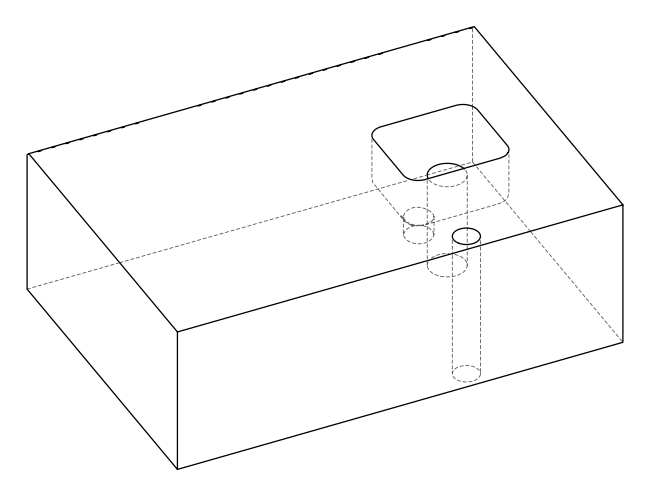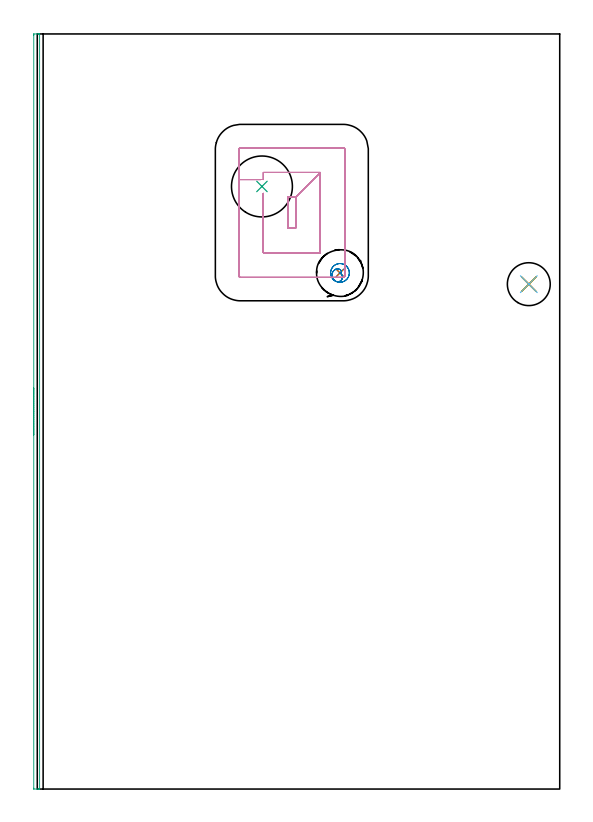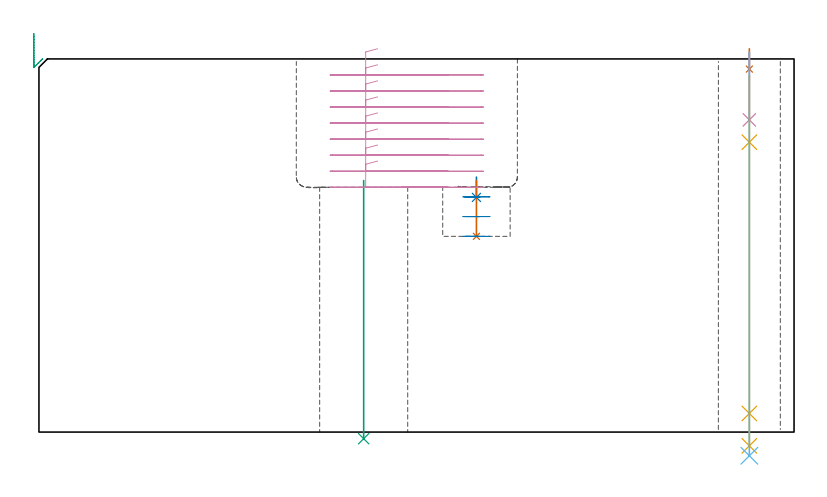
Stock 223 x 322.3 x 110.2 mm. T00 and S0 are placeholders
(PLAN: 10 operations, 8 tool changes, 12 min)
(1 SPOT_DRILL | STEP1HOLE_1 | NXT0321_9005460120000 | 0.05 min | 183 mm3)
(2 SPOT_DRILL_1 | STEP1POCKET | NXT0321_9005460120000 | 0.06 min | 4460 mm3)
(3 INDEXABLE_INSERT_DRILL_THROUGH_HOLE_FROM_SOLID | STEP1HOLE | NXT0302_023 | 0.31 min | 58473 mm3)
(4 DRILL_BLIND_HOLE_INTO_CENTER | STEP1HOLE_1 | NXT0301_128 | 0.08 min | 1726 mm3)
(5 GUN_DRILL_THROUGH_HOLE | STEP1HOLE_1 | UGT0307_008 | 0.56 min | 8834 mm3)
(6 DRILL_TO_ENLARGE_THROUGH_HOLE | STEP1HOLE_1 | UGT0301_252 | 0.48 min | 18210 mm3)
(7 DRILL_BLIND_HOLE_INTO_CENTER_1 | STEP1POCKET | NXT0301_128 | 0.08 min | 1332 mm3)
(8 MILL_ROUGH_BLIND_HOLE_CONTOUR | STEP1POCKET | UGT0201_129 | Spiral | 0.51 min | 5404 mm3)
(9 AREA_MILL | FG_CHAMFER_SURFACE | UGT0205_001 | 2.73 min | 1006 mm3)
(10 MILL_RECTANGULAR_POCKET | POCKET_RECTANGULAR_STRAIGHT | UGT0201_095 | Follow Part, ap 5, ae 75% | 7.16 min | 155258 mm3)
(TOOL NXT0321_9005460120000 | NC Spot Drill, 142deg, 12mm, Carbide, Uncoated | D12 PA142 FL30 Z2)
(TOOL NXT0302_023 | Index. Insert Drill 26mm [880-D2600L32-05] | D26 PA176 FL130 Z2)
(TOOL NXT0301_128 | Carbide Drill 12mm [861.1-1200-036A1-GP GC34] | D12 PA150 FL37.4 Z2)
(TOOL UGT0307_008 | Gun Drill 11 mm | D11 PA130 FL24 Z1)
(TOOL UGT0301_252 | Twist Drill 18.3 mm | D18.3 PA118 FL135 Z2)
(TOOL UGT0201_129 | Carbide End Mill 11.9 | D11.9 FL15 Z4)
(TOOL UGT0205_001 | Chamfer Mill 20 x 3 x 45 deg. | D20 FL50 Z2)
(TOOL UGT0201_095 | End mill 20 mm | D20 R3 FL38 Z4)
(OP 1 SPOT_DRILL)
G17 G21 G94 G90
T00 M6
G54
G17 G0 G90 X209.8 Y215.5 S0 M3
G43 Z120.2 H0
G94 G81 G98 Z107.2 F250. R113.2
G80
M5
M2
(OP 2 SPOT_DRILL_1)
G17 G21 G94 G90
T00 M6
G54
G17 G0 G90 X129.2 Y220.3 S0 M3
G43 Z120.2 H0
G94 G81 G98 Z69.3 F250. R75.3
G80
M5
M2
(OP 3 INDEXABLE_INSERT_DRILL_THROUGH_HOLE_FROM_SOLID)
G17 G21 G94 G90
T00 M6
G54
G17 G0 G90 X95.9 Y257.2 S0 M3
G43 Z120.2 H1
G94 G81 G98 Z-1.954 F250. R74.3
G80
M5
M2
(OP 4 DRILL_BLIND_HOLE_INTO_CENTER)
G17 G21 G94 G90
T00 M6
G54
G17 G0 G90 X209.8 Y215.5 S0 M3
G43 Z120.2 H1
G94 G81 G98 Z92.2 F250. R112.2
G80
M5
M2
(OP 5 GUN_DRILL_THROUGH_HOLE)
G17 G21 G94 G90
T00 M6
G54
G17 G0 G90 X209.8 Y215.5 M8
G43 Z120.2 H0
Z105.34
S716 M3
G94 G1 Z85.609 F125. M26
G4 X.084
Z5.5 F250.
G4 X.084
Z-4.065 F125.
G4 X.084
M5
M9
G0 Z105.34
Z120.2
M2
(OP 6 DRILL_TO_ENLARGE_THROUGH_HOLE)
G17 G21 G94 G90
T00 M6
G54
G17 G0 G90 X209.8 Y215.5 S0 M3
G43 Z120.2 H0
G94 G73 G98 Z-6.998 F250. Q16.743 R112.2
G80
M5
M2
(OP 7 DRILL_BLIND_HOLE_INTO_CENTER_1)
G17 G21 G94 G90
T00 M6
G54
G17 G0 G90 X129.2 Y220.3 S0 M3
G43 Z120.2 H1
G94 G81 G98 Z57.8 F250. R74.3
G80
M5
M2
(OP 8 MILL_ROUGH_BLIND_HOLE_CONTOUR)
G17 G21 G94 G90
T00 M6
G54
G17 G0 G90 X129.2 Y220.3 S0 M3
G43 Z120.2 H0
Z69.467
G94 G3 X129.727 Y221.232 R0.615 F250.
X128.17 Y222.014 R1.629
X125.816 Y219.8 R2.649
X127.323 Y216.768 R2.909
X132.732 Y218.423 R4.
X127.323 Y216.768 R-4.
X130.028 Y217.595 R2.
X129.2 Y220.3 R2.
G0 Z63.633
G3 X129.727 Y221.232 R0.615
X128.17 Y222.014 R1.629
X125.816 Y219.8 R2.649
X127.323 Y216.768 R2.909
X132.732 Y218.423 R4.
X127.323 Y216.768 R-4.
X130.028 Y217.595 R2.
X129.2 Y220.3 R2.
G0 Z57.8
G3 X129.727 Y221.232 R0.615
X128.17 Y222.014 R1.629
X125.816 Y219.8 R2.649
X127.323 Y216.768 R2.909
X132.732 Y218.423 R4.
X127.323 Y216.768 R-4.
X130.028 Y217.595 R2.
X129.2 Y220.3 R2.
G0 Z120.2
M5
M2
(OP 9 AREA_MILL)
G17 G21 G94 G90
T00 M6
G54
G17 G0 G90 X-1.5 Y151.15 S1061 M3
G43 Z120.2 H0
Z117.7
G94 G1 Y151.188 Z116.828 F250.
Y151.302 Z115.964
Y151.491 Z115.112
Y151.753 Z114.28
Y152.087 Z113.474
Y152.49 Z112.7
Y152.958 Z111.964
Y153.49 Z111.272
Y154.079 Z110.629
Y154.722 Z110.04
Y155.414 Z109.508
Y156.15 Z109.04
Y156.924 Z108.637
Y157.73 Z108.303
Y158.562 Z108.041
Y159.414 Z107.852
Y160.278 Z107.738
Y161.15 Z107.7
Y321.669
X-1.498 Y321.926 Z107.702
X-1.491 Y322.297 Z107.705
X-1.485 Y322.3 Z107.712
X-0.25 Z108.945
X0.469 Z109.669
X0.693 Z109.892
X0.848 Y322.298 Z110.04
X0.997 Y322.29 Z110.189
X1. Y322.116 Z110.2
Y0.184
X0.997 Y0.01 Z110.188
X0.848 Y0.002 Z110.04
X0.693 Y0. Z109.892
X0.469 Z109.669
X-0.25 Z108.945
X-1.485 Z107.712
X-1.491 Y0.003 Z107.706
X-1.5 Y0.375 Z107.7
Y161.15
Y162.022 Z107.738
Y162.886 Z107.852
Y163.738 Z108.041
Y164.57 Z108.303
Y165.376 Z108.637
Y166.15 Z109.04
Y166.886 Z109.508
Y167.578 Z110.04
Y168.221 Z110.629
Y168.81 Z111.272
Y169.342 Z111.964
Y169.81 Z112.7
Y170.213 Z113.474
Y170.547 Z114.28
Y170.809 Z115.112
Y170.998 Z115.964
Y171.112 Z116.828
Y171.15 Z117.7
G0 Z120.2
M5
M2
(OP 10 MILL_RECTANGULAR_POCKET)
G17 G21 G94 G90
T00 M6
G54
G17 G0 G90 X100.012 Y228.9 S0 M3
G43 Z120.2 H0
Z113.2
G94 G1 X96.5 Z112.259 F250.
Y254.264 Z105.462
Y228.9 F500.
X120.8
Y263.2
X110.3 Y252.7
X107.
Y239.4
X110.3
Y252.7
X120.8 Y263.2
X96.5
Y260.135
G3 X95.309 Y260.135 R3.005
G1 X86.
Y219.1
G3 X86.7 Y218.4 R0.7
G1 X130.6
G3 X131.3 Y219.1 R0.7
G1 Y273.
G3 X130.6 Y273.7 R0.7
G1 X86.7
G3 X86. Y273. R0.7
G1 Y260.135
Y259.135
G0 X100.012 Y228.9 Z108.462
G1 X96.5 Z107.521 F250.
Y254.264 Z100.725
Y228.9 F500.
X120.8
Y263.2
X110.3 Y252.7
X107.
Y239.4
X110.3
Y252.7
X120.8 Y263.2
X96.5
Y260.135
G3 X95.309 Y260.135 R3.005
G1 X86.
Y219.1
G3 X86.7 Y218.4 R0.7
G1 X130.6
G3 X131.3 Y219.1 R0.7
G1 Y273.
G3 X130.6 Y273.7 R0.7
G1 X86.7
G3 X86. Y273. R0.7
G1 Y260.135
Y259.135
G0 X100.012 Y228.9 Z103.725
G1 X96.5 Z102.784 F250.
Y254.264 Z95.987
Y228.9 F500.
X120.8
Y263.2
X110.3 Y252.7
X107.
Y239.4
X110.3
Y252.7
X120.8 Y263.2
X96.5
Y260.135
G3 X95.309 Y260.135 R3.005
G1 X86.
Y219.1
G3 X86.7 Y218.4 R0.7
G1 X130.6
G3 X131.3 Y219.1 R0.7
G1 Y273.
G3 X130.6 Y273.7 R0.7
G1 X86.7
G3 X86. Y273. R0.7
G1 Y260.135
Y259.135
G0 X100.012 Y228.9 Z98.987
G1 X96.5 Z98.046 F250.
Y254.264 Z91.25
Y228.9 F500.
X120.8
Y263.2
X110.3 Y252.7
X107.
Y239.4
X110.3
Y252.7
X120.8 Y263.2
X96.5
Y260.135
G3 X95.309 Y260.135 R3.005
G1 X86.
Y219.1
G3 X86.7 Y218.4 R0.7
G1 X130.6
G3 X131.3 Y219.1 R0.7
G1 Y273.
G3 X130.6 Y273.7 R0.7
G1 X86.7
G3 X86. Y273. R0.7
G1 Y260.135
Y259.135
G0 X100.012 Y228.9 Z94.25
G1 X96.5 Z93.309 F250.
Y254.264 Z86.512
Y228.9 F500.
X120.8
Y263.2
X110.3 Y252.7
X107.
Y239.4
X110.3
Y252.7
X120.8 Y263.2
X96.5
Y260.135
G3 X95.309 Y260.135 R3.005
G1 X86.
Y219.1
G3 X86.7 Y218.4 R0.7
G1 X130.6
G3 X131.3 Y219.1 R0.7
G1 Y273.
G3 X130.6 Y273.7 R0.7
G1 X86.7
G3 X86. Y273. R0.7
G1 Y260.135
Y259.135
G0 X100.012 Y228.9 Z89.512
G1 X96.5 Z88.571 F250.
Y254.264 Z81.775
Y228.9 F500.
X120.8
Y263.2
X110.3 Y252.7
X107.
Y239.4
X110.3
Y252.7
X120.8 Y263.2
X96.5
Y260.135
G3 X95.309 Y260.135 R3.005
G1 X86.
Y219.1
G3 X86.7 Y218.4 R0.7
G1 X130.6
G3 X131.3 Y219.1 R0.7
G1 Y273.
G3 X130.6 Y273.7 R0.7
G1 X86.7
G3 X86. Y273. R0.7
G1 Y260.135
Y259.135
G0 X100.012 Y228.9 Z84.775
G1 X96.5 Z83.834 F250.
Y254.264 Z77.037
Y228.9 F500.
X120.8
Y263.2
X110.3 Y252.7
X107.
Y239.4
X110.3
Y252.7
X120.8 Y263.2
X96.5
Y260.135
G3 X95.309 Y260.135 R3.005
G1 X86.
Y219.1
G3 X86.7 Y218.4 R0.7
G1 X130.6
G3 X131.3 Y219.1 R0.7
G1 Y273.
G3 X130.6 Y273.7 R0.7
G1 X86.7
G3 X86. Y273. R0.7
G1 Y260.135
Y259.135
G0 X100.012 Y228.9 Z80.037
G1 X96.5 Z79.096 F250.
Y254.265 Z72.3
Y228.9 F500.
X120.8
Y263.2
X110.3 Y252.7
X107.
Y239.4
X110.3
Y252.7
X120.8 Y263.2
X96.5
Y260.135
G3 X95.309 Y260.135 R3.005
G1 X86.
Y219.1
G3 X86.7 Y218.4 R0.7
G1 X130.6
G3 X131.3 Y219.1 R0.7
G1 Y273.
G3 X130.6 Y273.7 R0.7
G1 X86.7
G3 X86. Y273. R0.7
G1 Y260.135
Y259.135
G0 Z120.2
M5
M2
